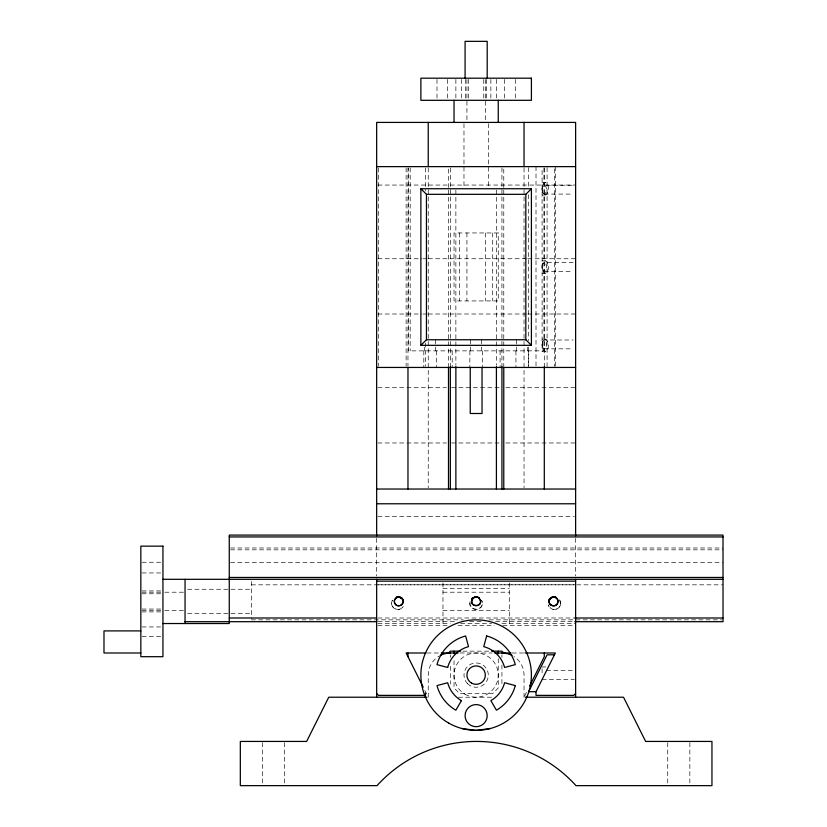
<?xml version="1.0" encoding="UTF-8"?>
<svg xmlns="http://www.w3.org/2000/svg" width="827" height="827" viewBox="0 0 827 827"><rect width="100%" height="100%" fill="white"/><g stroke="black" fill="none" stroke-linecap="round" stroke-linejoin="round"><path stroke-width="0.62" stroke-dasharray="4.13 3.1" d="M542.098 189.662L542.739 186.53L544.3 185.238L573.121 185.238M545.241 273.303C540.889 271.442 540.889 262.635 545.241 260.774C550.493 262.945 549.376 275.546 542.109 273.303M542.109 345.335L542.739 341.282L545.241 339.07C550.493 341.251 549.376 353.842 542.109 351.599L542.098 167.912M542.171 265.891L542.739 263.906L544.3 262.614L573.121 262.614M542.223 343.712L543.029 340.9M524.607 696.096L527.419 690.462M402.273 607.69A6.265 6.265 0 0 1 392.411 600.123C388.132 606.946 399.503 613.51 403.266 606.387M543.205 340.579L544.3 339.99L573.121 339.99M545.241 182.467C540.941 184.369 540.703 193.177 545.241 194.996C550.493 192.825 549.376 180.224 542.109 182.467M543.205 193.487L544.3 194.076C547.381 192.763 547.381 186.551 544.3 185.238M542.388 269.251L544.3 271.452C547.381 270.14 547.381 263.927 544.3 262.614M542.171 345.562L543.205 348.239L544.3 348.839C547.381 347.516 547.381 341.303 544.3 339.99M377.949 185.052L575.623 185.052M544.3 194.076L573.121 194.076M542.109 194.996L545.241 194.996M377.949 258.748L421.873 258.748M423.166 258.748L427.042 258.748M428.334 258.748L526.53 258.748M527.822 258.748L575.623 258.748M542.109 260.774L545.241 260.774M544.3 271.452L573.121 271.452M377.949 314.012L421.873 314.012M423.166 314.012L427.042 314.012M428.334 314.012L526.53 314.012M527.822 314.012L575.623 314.012M542.109 339.07L545.241 339.07M544.3 348.839L573.121 348.839M377.949 387.708L446.425 387.708M451.594 387.708L500.686 387.708M505.855 387.708L575.623 387.708M377.949 442.972L446.425 442.972M451.594 442.972L500.686 442.972M505.855 442.972L575.623 442.972M377.949 516.668L574.331 516.668M230.557 547.991L723.015 547.991M230.557 549.831L723.015 549.831M142.068 562.267L161.72 562.267M230.557 562.36L723.015 562.36M142.068 572.946L161.72 572.946M377.949 584.803L575.623 584.803M251.377 584.834L723.015 584.834M442.972 588.524L509.298 588.524M187.605 589.258L229.689 589.258M230.971 589.258L251.377 589.258M142.068 590.923L161.72 590.923M142.099 592.204L163.57 592.204M164.842 592.204L183.79 592.204M442.972 592.204L509.298 592.204M142.068 593.786L161.72 593.786M142.068 609.044L161.72 609.044M142.099 610.626L163.57 610.626M164.842 610.626L183.79 610.626M442.972 610.626L509.298 610.626M142.068 611.908L161.72 611.908M187.605 613.572L229.689 613.572M230.971 613.572L251.377 613.572M377.949 617.996L574.331 617.996M251.377 619.837L463.285 619.837M489.129 619.837L721.723 619.837M377.949 621.687L456.153 621.687M469.746 621.687L483.226 621.687M495.59 621.687L575.623 621.687M377.949 623.527L450.301 623.527M460.639 623.527L491.641 623.527M501.979 623.527L575.623 623.527M377.949 625.367L449.009 625.367M458.055 625.367L494.226 625.367M502.919 625.367L574.331 625.367M142.068 626.949L161.72 626.949M142.068 636.521L161.72 636.521M462.872 651.159L489.408 651.159M426.97 652.999L439.633 652.999M460.07 652.999L492.21 652.999M512.202 652.999L524.039 652.999M542.109 666.965L545.872 666.965M546.513 670.687L574.362 670.687M542.098 679.536L574.331 679.536M458.406 697.223L492.603 697.223M545.241 351.599L543.029 349.759L542.098 344.414M424.861 690.462L426.546 693.843M543.029 193.167L542.223 190.355M542.109 267.038L542.223 268.661M689.852 742.698L689.852 785.65M667.74 742.698L667.74 785.65M575.623 538.346L575.623 575.995M555.362 166.63L555.362 366.154M554.452 168.842L554.452 366.516M547.081 167.55L547.081 366.516M544.3 167.912L544.3 366.516M543.939 167.912L543.939 350.865L408.342 350.865L408.342 167.912M542.109 668.805L542.109 674.853M536.01 166.63L536.01 366.516M528.649 167.55L528.649 186.933M528.649 194.686L528.649 340.683M528.649 347.144L528.649 366.516M528.463 350.865L528.463 367.446M527.729 347.175L527.729 350.865M524.039 167.922L524.039 487.744M524.039 697.223L524.039 675.111A22.112 22.112 0 0 0 513.97 656.566M516.668 339.804L516.668 350.865M515.934 350.865L515.934 367.446M515.293 79.423L515.293 99.075M509.298 582.994L509.298 625.367M504.615 79.423L504.615 99.075M503.777 169.08L503.777 187.512M503.777 190.024L503.777 340.445M503.777 341.727L503.777 367.446M501.927 167.912L501.927 367.446M501.927 654.85L501.927 657.382M501.927 665.011L501.927 685.335M500.087 350.865L500.087 367.446M498.247 658.788L498.247 688.002L492.716 693.533L459.554 693.533L454.033 688.002L454.033 658.788M496.407 79.423L496.407 99.075M496.407 190.024L496.407 365.307M492.716 232.956L492.716 300.935M490.876 79.423L490.876 99.075M488.302 123.688L488.302 187.46M486.627 79.423L486.627 99.075M485.346 79.464L485.346 121.145M485.346 232.956L485.346 300.935M483.764 79.423L483.764 99.075M482.399 350.865L482.399 367.446M481.665 339.804L481.665 350.865M470.615 339.804L470.615 350.865M469.87 350.865L469.87 367.446M468.506 79.423L468.506 99.075M466.924 79.464L466.924 121.145M466.924 232.956L466.924 300.935M465.653 79.423L465.653 99.075M463.978 123.688L463.978 188.732M461.404 79.423L461.404 99.075M459.554 232.956L459.554 300.935M455.873 79.423L455.873 99.075M455.873 190.024L455.873 365.307M452.193 350.865L452.193 367.446M450.343 167.912L450.343 367.446M450.343 654.85L450.343 657.382M450.343 666.283L450.343 684.063M448.503 169.08L448.503 187.512M448.503 190.024L448.503 340.445M448.503 341.727L448.503 367.446M447.665 79.423L447.665 99.075M442.972 582.994L442.972 625.367M436.987 79.423L436.987 99.075M436.346 350.865L436.346 367.446M435.612 339.804L435.612 350.865M428.241 167.922L428.241 487.744M428.241 697.223L428.241 675.111A22.112 22.112 0 0 1 439.292 655.966M425.471 167.912L425.471 191.089M425.471 342.988L425.471 366.154M424.551 347.175L424.551 350.865M423.817 350.865L423.817 367.446M410.182 167.912L410.182 350.865M407.969 167.912L407.969 366.154M406.129 167.912L406.129 366.154M378.497 167.912L378.497 366.154M376.657 538.346L376.657 575.995M284.54 742.698L284.54 785.65M262.428 742.698L262.428 785.65M251.377 581.515L251.377 618.586M470.087 601.642C467.41 612.983 487.093 610.388 481.562 600.123A6.265 6.265 0 0 1 476.952 609.468A6.265 6.265 0 0 1 470.087 601.642M560.706 603.255C560.913 608.61 553.645 611.629 550.007 607.69A6.265 6.265 0 0 0 558.866 607.69A6.265 6.265 0 0 0 558.866 598.831L560.706 603.255M498.247 232.956L454.033 232.956L454.033 300.935L498.247 300.935L498.247 232.956M549.014 606.387L548.384 604.878A6.265 6.265 0 0 0 549.014 606.387M465.084 694.256A22.112 22.112 0 0 0 498.247 675.111A22.112 22.112 0 0 0 465.084 655.966A22.112 22.112 0 0 0 465.084 694.256M467.544 683.712A12.157 12.157 0 0 0 487.889 678.254A12.157 12.157 0 0 0 472.992 663.368A12.157 12.157 0 0 0 467.544 683.712"/><path stroke-width="1.24" d="M529.673 685.955L544.3 656.69L544.3 652.999M575.623 693.533L573.783 695.373L536.01 695.373L536.01 691.692L555.362 652.999L525.042 652.999M531.41 345.335L525.827 339.752L525.827 194.324L531.41 188.732L420.871 188.732L420.871 345.335L531.41 345.335L531.41 188.732M420.871 345.335L426.453 339.752L426.453 194.324L420.871 188.732M448.503 652.999L450.343 651.159L460.66 651.159M473.933 597.59A4.424 4.424 0 0 0 473.933 605.25A4.424 4.424 0 0 0 480.559 601.415A4.424 4.424 0 0 0 473.933 597.59C464.236 607.959 488.033 607.959 478.347 597.59M474.998 597.146L471.71 598.831A6.265 6.265 0 0 1 479.267 597.838L477.282 597.146M474.522 597.208L477.758 597.208M490.442 728.494L476.135 730.375L461.838 728.494M376.657 166.63L575.623 166.63M426.453 194.324L525.827 194.324M426.453 339.752L525.827 339.752M376.657 367.446L575.623 367.446M376.657 489.036L575.623 489.036M376.657 503.777L575.623 503.777M229.265 536.94L723.015 536.94M229.265 577.463L723.015 577.463M162.94 579.313L723.015 579.313M376.657 581.154L575.623 581.154M229.265 617.996L376.233 617.996M574.755 617.996L723.015 617.996M185.052 621.687L376.719 621.687M574.755 621.687L723.015 621.687L723.015 535.09L229.265 535.09L229.265 623.527L162.94 623.527M140.838 630.898L103.985 630.898L103.985 652.999L140.838 652.999M491.61 651.159L501.927 651.159L503.777 652.999M425.946 652.999L406.129 652.999L423.217 687.175M441.36 652.999L458.086 652.999M494.773 652.999L510.921 652.999M554.452 654.808L547.081 654.808L528.649 691.692L536.01 691.692M426.949 697.223L328.753 697.223L306.641 741.437L240.326 741.437L240.326 785.65L377.019 785.65A134.026 134.026 0 0 1 575.995 785.65L711.954 785.65L711.954 741.437L645.629 741.437L623.527 697.223L525.331 697.223M402.273 598.831L399.462 597.208L396.216 597.208A6.265 6.265 0 0 1 403.266 600.123C401.209 594.065 391.709 598.107 394.934 603.627C397.591 608.651 405.612 604.02 402.594 599.203M376.657 693.533L378.497 695.373L425.471 695.373L425.471 692.923M575.623 536.01L575.623 122.417L376.657 122.417L376.657 536.01M575.623 579.313L575.623 697.223M544.3 366.516L544.3 489.036M524.039 122.417L524.039 166.63M503.777 367.446L503.777 489.036M501.927 366.599L501.927 489.036M498.247 100.305L498.247 122.417M498.247 651.159L498.247 653.702M496.407 366.599L496.407 489.036M487.196 78.193L487.196 41.35L465.084 41.35L465.084 78.193M482.038 367.446L482.038 413.5L470.243 413.5L470.243 367.446M455.873 366.599L455.873 489.036M454.033 100.305L454.033 122.417M454.033 651.159L454.033 653.702M450.343 366.599L450.343 489.036M448.503 367.446L448.503 489.036M428.241 122.417L428.241 166.63M407.969 367.446L407.969 489.036M407.969 652.999L407.969 656.69M376.657 579.313L376.657 697.223M185.052 579.313L185.052 623.527M501.927 652.999A22.112 22.112 0 0 1 511.975 655.418M440.305 655.418A22.112 22.112 0 0 1 450.343 652.999M465.467 712.781L465.084 715.644A11.051 11.051 0 0 0 476.135 726.695A11.051 11.051 0 0 0 487.196 715.644L486.814 712.781A11.051 11.051 0 0 0 465.467 712.781M549.2 600.257C547.495 605.757 556.561 608.186 557.843 602.573C559.538 597.084 550.472 594.654 549.2 600.257M486.627 635.963L483.764 646.642A29.472 29.472 0 0 1 504.615 667.482L515.293 664.619A40.533 40.533 0 0 0 486.627 635.963M461.404 700.634L455.873 710.207A40.533 40.533 0 0 1 436.987 685.604L447.665 682.74A29.472 29.472 0 0 0 461.404 700.634M550.007 598.831L549.014 600.123A6.265 6.265 0 0 1 556.054 597.208L552.818 597.208L550.007 598.831M531.41 78.193L420.871 78.193L420.871 100.305L531.41 100.305L531.41 78.193M162.94 546.151L140.838 546.151L140.838 656.69L162.94 656.69L162.94 546.151M447.665 667.482L436.987 664.619A40.533 40.533 0 0 1 465.653 635.963L468.506 646.642A29.472 29.472 0 0 0 447.665 667.482M515.293 685.604L504.615 682.74A29.472 29.472 0 0 1 490.876 700.634L496.407 710.207A40.533 40.533 0 0 0 515.293 685.604M448.503 722.974A55.275 55.275 0 0 0 531.41 675.111A55.275 55.275 0 0 0 448.503 627.248A55.275 55.275 0 0 0 448.503 722.974M471.535 683.092A9.211 9.211 0 0 0 485.346 675.111A9.211 9.211 0 0 0 471.535 667.131A9.211 9.211 0 0 0 471.535 683.092M396.546 605.25A4.424 4.424 0 0 0 403.183 601.415A4.424 4.424 0 0 0 396.546 597.59A4.424 4.424 0 0 0 396.546 605.25M551.278 605.292A4.476 4.476 0 0 0 557.987 601.415A4.476 4.476 0 0 0 551.278 597.539A4.476 4.476 0 0 0 551.278 605.292"/></g></svg>
